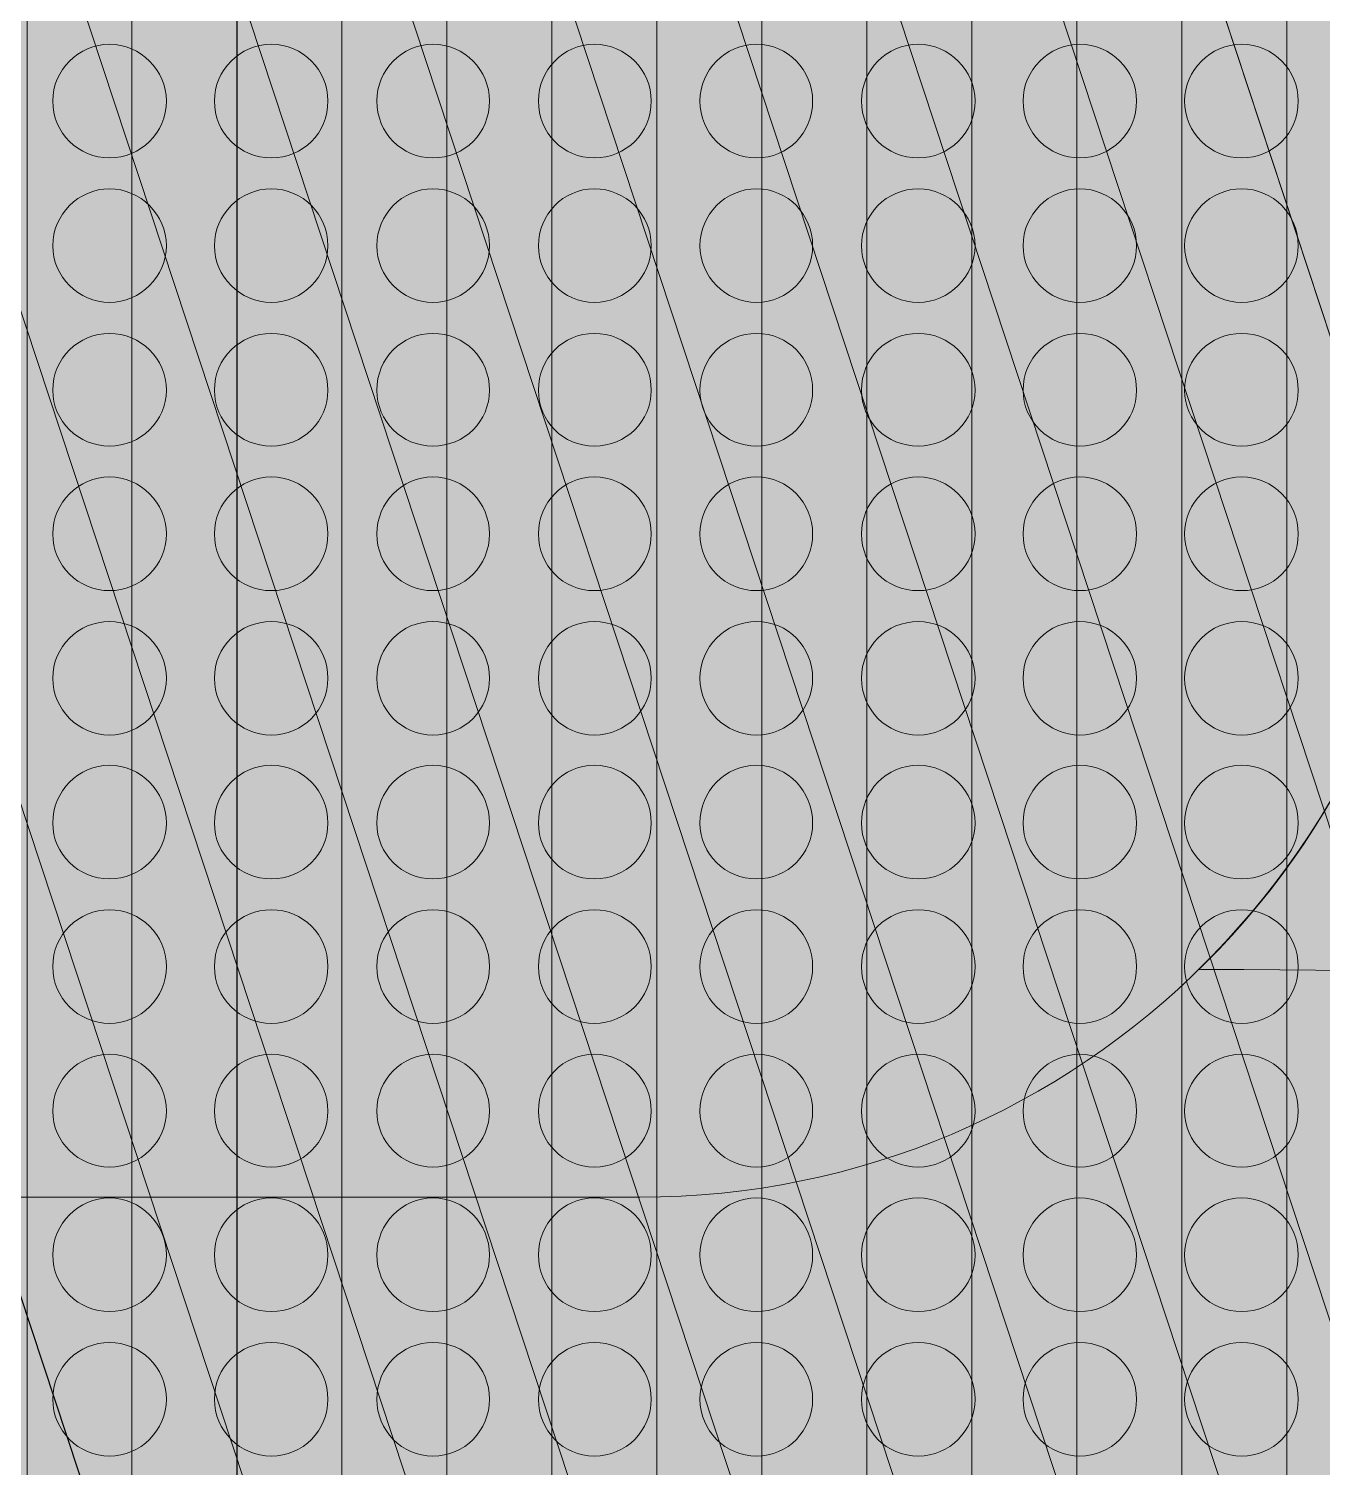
# Model space of a CAD drawing. Header units: inches. Extents: x 243 to 900, y -519 to -86.
# Drawn here: x 681.74 to 701.53, y -266.02 to -244.01 of the extents above; entities that cross this region are included whole.
import ezdxf

# ---------------------------------------------------------------- set-up
doc = ezdxf.new("R2010")
doc.units = ezdxf.units.IN
doc.header["$MEASUREMENT"] = 0
doc.layers.add('Layer 1', color=7, linetype='Continuous')

# ---------------------------------------------------------------- blocks, each defined once
blk = doc.blocks.new('block 3')
at = {"layer": 'Layer 1', "lineweight": 0}
blk.add_open_spline([(898.138, -484.267), (898.138, -494.991), (889.368, -503.763), (878.645, -503.763), (878.645, -503.763), (266.12, -503.763), (266.12, -503.763), (255.397, -503.763), (246.624, -494.991), (246.624, -484.267), (246.624, -484.267), (246.624, -108.507), (246.624, -108.507), (246.624, -97.783), (255.397, -89.011), (266.12, -89.011), (266.12, -89.011), (878.645, -89.011), (878.645, -89.011), (889.368, -89.011), (898.138, -97.783), (898.138, -108.507), (898.138, -108.507), (898.138, -484.267), (898.138, -484.267)], degree=3, knots=[0, 0, 0, 0, 1, 1, 1, 2, 2, 2, 3, 3, 3, 4, 4, 4, 5, 5, 5, 6, 6, 6, 7, 7, 7, 8, 8, 8, 8], dxfattribs=at)
blk = doc.blocks.new('block 2')
at = {"layer": 'Layer 1'}
blk.add_blockref('block 3', (0, 0), dxfattribs=at)
blk = doc.blocks.new('block 196')
at = {"layer": 'Layer 1', "lineweight": 0}
for points in [[(683.849, -245.111), (683.849, -245.6), (683.452, -245.982), (682.979, -245.982), (682.506, -245.982), (682.109, -245.6), (682.109, -245.111), (682.109, -244.64), (682.506, -244.242), (682.979, -244.242), (683.452, -244.242), (683.849, -244.64), (683.849, -245.111)], [(686.32, -245.111), (686.32, -245.6), (685.94, -245.982), (685.451, -245.982), (684.977, -245.982), (684.583, -245.6), (684.583, -245.111), (684.583, -244.64), (684.977, -244.242), (685.451, -244.242), (685.94, -244.242), (686.32, -244.64), (686.32, -245.111)], [(688.792, -245.111), (688.792, -245.6), (688.412, -245.982), (687.925, -245.982), (687.449, -245.982), (687.069, -245.6), (687.069, -245.111), (687.069, -244.64), (687.449, -244.242), (687.925, -244.242), (688.412, -244.242), (688.792, -244.64), (688.792, -245.111)], [(691.267, -245.111), (691.267, -245.6), (690.884, -245.982), (690.395, -245.982), (689.921, -245.982), (689.541, -245.6), (689.541, -245.111), (689.541, -244.64), (689.921, -244.242), (690.395, -244.242), (690.884, -244.242), (691.267, -244.64), (691.267, -245.111)], [(693.737, -245.111), (693.737, -245.6), (693.358, -245.982), (692.883, -245.982), (692.393, -245.982), (692.013, -245.6), (692.013, -245.111), (692.013, -244.64), (692.393, -244.242), (692.883, -244.242), (693.358, -244.242), (693.737, -244.64), (693.737, -245.111)], [(696.224, -245.111), (696.224, -245.6), (695.825, -245.982), (695.355, -245.982), (694.865, -245.982), (694.485, -245.6), (694.485, -245.111), (694.485, -244.64), (694.865, -244.242), (695.355, -244.242), (695.825, -244.242), (696.224, -244.64), (696.224, -245.111)], [(698.694, -245.111), (698.694, -245.6), (698.3, -245.982), (697.826, -245.982), (697.353, -245.982), (696.957, -245.6), (696.957, -245.111), (696.957, -244.64), (697.353, -244.242), (697.826, -244.242), (698.3, -244.242), (698.694, -244.64), (698.694, -245.111)], [(701.168, -245.111), (701.168, -245.6), (700.788, -245.982), (700.298, -245.982), (699.825, -245.982), (699.429, -245.6), (699.429, -245.111), (699.429, -244.64), (699.825, -244.242), (700.298, -244.242), (700.788, -244.242), (701.168, -244.64), (701.168, -245.111)]]:
    blk.add_open_spline(points, degree=3, knots=[0, 0, 0, 0, 1, 1, 1, 2, 2, 2, 3, 3, 3, 4, 4, 4, 4], dxfattribs=at)
blk = doc.blocks.new('block 197')
at = {"layer": 'Layer 1', "lineweight": 0}
for points in [[(683.849, -247.325), (683.849, -247.797), (683.452, -248.193), (682.979, -248.193), (682.506, -248.193), (682.109, -247.797), (682.109, -247.325), (682.109, -246.852), (682.506, -246.455), (682.979, -246.455), (683.452, -246.455), (683.849, -246.852), (683.849, -247.325)], [(686.32, -247.325), (686.32, -247.797), (685.94, -248.193), (685.451, -248.193), (684.977, -248.193), (684.583, -247.797), (684.583, -247.325), (684.583, -246.852), (684.977, -246.455), (685.451, -246.455), (685.94, -246.455), (686.32, -246.852), (686.32, -247.325)], [(688.792, -247.325), (688.792, -247.797), (688.412, -248.193), (687.925, -248.193), (687.449, -248.193), (687.069, -247.797), (687.069, -247.325), (687.069, -246.852), (687.449, -246.455), (687.925, -246.455), (688.412, -246.455), (688.792, -246.852), (688.792, -247.325)], [(691.267, -247.325), (691.267, -247.797), (690.884, -248.193), (690.395, -248.193), (689.921, -248.193), (689.541, -247.797), (689.541, -247.325), (689.541, -246.852), (689.921, -246.455), (690.395, -246.455), (690.884, -246.455), (691.267, -246.852), (691.267, -247.325)], [(693.737, -247.325), (693.737, -247.797), (693.358, -248.193), (692.883, -248.193), (692.393, -248.193), (692.013, -247.797), (692.013, -247.325), (692.013, -246.852), (692.393, -246.455), (692.883, -246.455), (693.358, -246.455), (693.737, -246.852), (693.737, -247.325)], [(696.224, -247.325), (696.224, -247.797), (695.825, -248.193), (695.355, -248.193), (694.865, -248.193), (694.485, -247.797), (694.485, -247.325), (694.485, -246.852), (694.865, -246.455), (695.355, -246.455), (695.825, -246.455), (696.224, -246.852), (696.224, -247.325)], [(698.694, -247.325), (698.694, -247.797), (698.3, -248.193), (697.826, -248.193), (697.353, -248.193), (696.957, -247.797), (696.957, -247.325), (696.957, -246.852), (697.353, -246.455), (697.826, -246.455), (698.3, -246.455), (698.694, -246.852), (698.694, -247.325)], [(701.168, -247.325), (701.168, -247.797), (700.788, -248.193), (700.298, -248.193), (699.825, -248.193), (699.429, -247.797), (699.429, -247.325), (699.429, -246.852), (699.825, -246.455), (700.298, -246.455), (700.788, -246.455), (701.168, -246.852), (701.168, -247.325)]]:
    blk.add_open_spline(points, degree=3, knots=[0, 0, 0, 0, 1, 1, 1, 2, 2, 2, 3, 3, 3, 4, 4, 4, 4], dxfattribs=at)
blk = doc.blocks.new('block 198')
at = {"layer": 'Layer 1', "lineweight": 0}
for points in [[(683.849, -249.538), (683.849, -250.011), (683.452, -250.392), (682.979, -250.392), (682.506, -250.392), (682.109, -250.011), (682.109, -249.538), (682.109, -249.047), (682.506, -248.669), (682.979, -248.669), (683.452, -248.669), (683.849, -249.047), (683.849, -249.538)], [(686.32, -249.538), (686.32, -250.011), (685.94, -250.392), (685.451, -250.392), (684.977, -250.392), (684.583, -250.011), (684.583, -249.538), (684.583, -249.047), (684.977, -248.669), (685.451, -248.669), (685.94, -248.669), (686.32, -249.047), (686.32, -249.538)], [(688.792, -249.538), (688.792, -250.011), (688.412, -250.392), (687.925, -250.392), (687.449, -250.392), (687.069, -250.011), (687.069, -249.538), (687.069, -249.047), (687.449, -248.669), (687.925, -248.669), (688.412, -248.669), (688.792, -249.047), (688.792, -249.538)], [(691.267, -249.538), (691.267, -250.011), (690.884, -250.392), (690.395, -250.392), (689.921, -250.392), (689.541, -250.011), (689.541, -249.538), (689.541, -249.047), (689.921, -248.669), (690.395, -248.669), (690.884, -248.669), (691.267, -249.047), (691.267, -249.538)], [(693.737, -249.538), (693.737, -250.011), (693.358, -250.392), (692.883, -250.392), (692.393, -250.392), (692.013, -250.011), (692.013, -249.538), (692.013, -249.047), (692.393, -248.669), (692.883, -248.669), (693.358, -248.669), (693.737, -249.047), (693.737, -249.538)], [(696.224, -249.538), (696.224, -250.011), (695.825, -250.392), (695.355, -250.392), (694.865, -250.392), (694.485, -250.011), (694.485, -249.538), (694.485, -249.047), (694.865, -248.669), (695.355, -248.669), (695.825, -248.669), (696.224, -249.047), (696.224, -249.538)], [(698.694, -249.538), (698.694, -250.011), (698.3, -250.392), (697.826, -250.392), (697.353, -250.392), (696.957, -250.011), (696.957, -249.538), (696.957, -249.047), (697.353, -248.669), (697.826, -248.669), (698.3, -248.669), (698.694, -249.047), (698.694, -249.538)], [(701.168, -249.538), (701.168, -250.011), (700.788, -250.392), (700.298, -250.392), (699.825, -250.392), (699.429, -250.011), (699.429, -249.538), (699.429, -249.047), (699.825, -248.669), (700.298, -248.669), (700.788, -248.669), (701.168, -249.047), (701.168, -249.538)]]:
    blk.add_open_spline(points, degree=3, knots=[0, 0, 0, 0, 1, 1, 1, 2, 2, 2, 3, 3, 3, 4, 4, 4, 4], dxfattribs=at)
blk = doc.blocks.new('block 199')
at = {"layer": 'Layer 1', "lineweight": 0}
for points in [[(683.849, -251.734), (683.849, -252.221), (683.452, -252.604), (682.979, -252.604), (682.506, -252.604), (682.109, -252.221), (682.109, -251.734), (682.109, -251.261), (682.506, -250.864), (682.979, -250.864), (683.452, -250.864), (683.849, -251.261), (683.849, -251.734)], [(686.32, -251.734), (686.32, -252.221), (685.94, -252.604), (685.451, -252.604), (684.977, -252.604), (684.583, -252.221), (684.583, -251.734), (684.583, -251.261), (684.977, -250.864), (685.451, -250.864), (685.94, -250.864), (686.32, -251.261), (686.32, -251.734)], [(688.792, -251.734), (688.792, -252.221), (688.412, -252.604), (687.925, -252.604), (687.449, -252.604), (687.069, -252.221), (687.069, -251.734), (687.069, -251.261), (687.449, -250.864), (687.925, -250.864), (688.412, -250.864), (688.792, -251.261), (688.792, -251.734)], [(691.267, -251.734), (691.267, -252.221), (690.884, -252.604), (690.395, -252.604), (689.921, -252.604), (689.541, -252.221), (689.541, -251.734), (689.541, -251.261), (689.921, -250.864), (690.395, -250.864), (690.884, -250.864), (691.267, -251.261), (691.267, -251.734)], [(693.737, -251.734), (693.737, -252.221), (693.358, -252.604), (692.883, -252.604), (692.393, -252.604), (692.013, -252.221), (692.013, -251.734), (692.013, -251.261), (692.393, -250.864), (692.883, -250.864), (693.358, -250.864), (693.737, -251.261), (693.737, -251.734)], [(696.224, -251.734), (696.224, -252.221), (695.825, -252.604), (695.355, -252.604), (694.865, -252.604), (694.485, -252.221), (694.485, -251.734), (694.485, -251.261), (694.865, -250.864), (695.355, -250.864), (695.825, -250.864), (696.224, -251.261), (696.224, -251.734)], [(698.694, -251.734), (698.694, -252.221), (698.3, -252.604), (697.826, -252.604), (697.353, -252.604), (696.957, -252.221), (696.957, -251.734), (696.957, -251.261), (697.353, -250.864), (697.826, -250.864), (698.3, -250.864), (698.694, -251.261), (698.694, -251.734)], [(701.168, -251.734), (701.168, -252.221), (700.788, -252.604), (700.298, -252.604), (699.825, -252.604), (699.429, -252.221), (699.429, -251.734), (699.429, -251.261), (699.825, -250.864), (700.298, -250.864), (700.788, -250.864), (701.168, -251.261), (701.168, -251.734)]]:
    blk.add_open_spline(points, degree=3, knots=[0, 0, 0, 0, 1, 1, 1, 2, 2, 2, 3, 3, 3, 4, 4, 4, 4], dxfattribs=at)
blk = doc.blocks.new('block 200')
at = {"layer": 'Layer 1', "lineweight": 0}
for points in [[(683.849, -253.946), (683.849, -254.42), (683.452, -254.815), (682.979, -254.815), (682.506, -254.815), (682.109, -254.42), (682.109, -253.946), (682.109, -253.46), (682.506, -253.077), (682.979, -253.077), (683.452, -253.077), (683.849, -253.46), (683.849, -253.946)], [(686.32, -253.946), (686.32, -254.42), (685.94, -254.815), (685.451, -254.815), (684.977, -254.815), (684.583, -254.42), (684.583, -253.946), (684.583, -253.46), (684.977, -253.077), (685.451, -253.077), (685.94, -253.077), (686.32, -253.46), (686.32, -253.946)], [(688.792, -253.946), (688.792, -254.42), (688.412, -254.815), (687.925, -254.815), (687.449, -254.815), (687.069, -254.42), (687.069, -253.946), (687.069, -253.46), (687.449, -253.077), (687.925, -253.077), (688.412, -253.077), (688.792, -253.46), (688.792, -253.946)], [(691.267, -253.946), (691.267, -254.42), (690.884, -254.815), (690.395, -254.815), (689.921, -254.815), (689.541, -254.42), (689.541, -253.946), (689.541, -253.46), (689.921, -253.077), (690.395, -253.077), (690.884, -253.077), (691.267, -253.46), (691.267, -253.946)], [(693.737, -253.946), (693.737, -254.42), (693.358, -254.815), (692.883, -254.815), (692.393, -254.815), (692.013, -254.42), (692.013, -253.946), (692.013, -253.46), (692.393, -253.077), (692.883, -253.077), (693.358, -253.077), (693.737, -253.46), (693.737, -253.946)], [(696.224, -253.946), (696.224, -254.42), (695.825, -254.815), (695.355, -254.815), (694.865, -254.815), (694.485, -254.42), (694.485, -253.946), (694.485, -253.46), (694.865, -253.077), (695.355, -253.077), (695.825, -253.077), (696.224, -253.46), (696.224, -253.946)], [(698.694, -253.946), (698.694, -254.42), (698.3, -254.815), (697.826, -254.815), (697.353, -254.815), (696.957, -254.42), (696.957, -253.946), (696.957, -253.46), (697.353, -253.077), (697.826, -253.077), (698.3, -253.077), (698.694, -253.46), (698.694, -253.946)], [(701.168, -253.946), (701.168, -254.42), (700.788, -254.815), (700.298, -254.815), (699.825, -254.815), (699.429, -254.42), (699.429, -253.946), (699.429, -253.46), (699.825, -253.077), (700.298, -253.077), (700.788, -253.077), (701.168, -253.46), (701.168, -253.946)]]:
    blk.add_open_spline(points, degree=3, knots=[0, 0, 0, 0, 1, 1, 1, 2, 2, 2, 3, 3, 3, 4, 4, 4, 4], dxfattribs=at)
blk = doc.blocks.new('block 201')
at = {"layer": 'Layer 1', "lineweight": 0}
for points in [[(683.849, -256.161), (683.849, -256.634), (683.452, -257.015), (682.979, -257.015), (682.506, -257.015), (682.109, -256.634), (682.109, -256.161), (682.109, -255.672), (682.506, -255.275), (682.979, -255.275), (683.452, -255.275), (683.849, -255.672), (683.849, -256.161)], [(686.32, -256.161), (686.32, -256.634), (685.94, -257.015), (685.451, -257.015), (684.977, -257.015), (684.583, -256.634), (684.583, -256.161), (684.583, -255.672), (684.977, -255.275), (685.451, -255.275), (685.94, -255.275), (686.32, -255.672), (686.32, -256.161)], [(688.792, -256.161), (688.792, -256.634), (688.412, -257.015), (687.925, -257.015), (687.449, -257.015), (687.069, -256.634), (687.069, -256.161), (687.069, -255.672), (687.449, -255.275), (687.925, -255.275), (688.412, -255.275), (688.792, -255.672), (688.792, -256.161)], [(691.267, -256.161), (691.267, -256.634), (690.884, -257.015), (690.395, -257.015), (689.921, -257.015), (689.541, -256.634), (689.541, -256.161), (689.541, -255.672), (689.921, -255.275), (690.395, -255.275), (690.884, -255.275), (691.267, -255.672), (691.267, -256.161)], [(693.737, -256.161), (693.737, -256.634), (693.358, -257.015), (692.883, -257.015), (692.393, -257.015), (692.013, -256.634), (692.013, -256.161), (692.013, -255.672), (692.393, -255.275), (692.883, -255.275), (693.358, -255.275), (693.737, -255.672), (693.737, -256.161)], [(696.224, -256.161), (696.224, -256.634), (695.825, -257.015), (695.355, -257.015), (694.865, -257.015), (694.485, -256.634), (694.485, -256.161), (694.485, -255.672), (694.865, -255.275), (695.355, -255.275), (695.825, -255.275), (696.224, -255.672), (696.224, -256.161)], [(698.694, -256.161), (698.694, -256.634), (698.3, -257.015), (697.826, -257.015), (697.353, -257.015), (696.957, -256.634), (696.957, -256.161), (696.957, -255.672), (697.353, -255.275), (697.826, -255.275), (698.3, -255.275), (698.694, -255.672), (698.694, -256.161)], [(701.168, -256.161), (701.168, -256.634), (700.788, -257.015), (700.298, -257.015), (699.825, -257.015), (699.429, -256.634), (699.429, -256.161), (699.429, -255.672), (699.825, -255.275), (700.298, -255.275), (700.788, -255.275), (701.168, -255.672), (701.168, -256.161)]]:
    blk.add_open_spline(points, degree=3, knots=[0, 0, 0, 0, 1, 1, 1, 2, 2, 2, 3, 3, 3, 4, 4, 4, 4], dxfattribs=at)
blk = doc.blocks.new('block 202')
at = {"layer": 'Layer 1', "lineweight": 0}
for points in [[(683.849, -258.357), (683.849, -258.844), (683.452, -259.226), (682.979, -259.226), (682.506, -259.226), (682.109, -258.844), (682.109, -258.357), (682.109, -257.869), (682.506, -257.488), (682.979, -257.488), (683.452, -257.488), (683.849, -257.869), (683.849, -258.357)], [(686.32, -258.357), (686.32, -258.844), (685.94, -259.226), (685.451, -259.226), (684.977, -259.226), (684.583, -258.844), (684.583, -258.357), (684.583, -257.869), (684.977, -257.488), (685.451, -257.488), (685.94, -257.488), (686.32, -257.869), (686.32, -258.357)], [(688.792, -258.357), (688.792, -258.844), (688.412, -259.226), (687.925, -259.226), (687.449, -259.226), (687.069, -258.844), (687.069, -258.357), (687.069, -257.869), (687.449, -257.488), (687.925, -257.488), (688.412, -257.488), (688.792, -257.869), (688.792, -258.357)], [(691.267, -258.357), (691.267, -258.844), (690.884, -259.226), (690.395, -259.226), (689.921, -259.226), (689.541, -258.844), (689.541, -258.357), (689.541, -257.869), (689.921, -257.488), (690.395, -257.488), (690.884, -257.488), (691.267, -257.869), (691.267, -258.357)], [(693.737, -258.357), (693.737, -258.844), (693.358, -259.226), (692.883, -259.226), (692.393, -259.226), (692.013, -258.844), (692.013, -258.357), (692.013, -257.869), (692.393, -257.488), (692.883, -257.488), (693.358, -257.488), (693.737, -257.869), (693.737, -258.357)], [(696.224, -258.357), (696.224, -258.844), (695.825, -259.226), (695.355, -259.226), (694.865, -259.226), (694.485, -258.844), (694.485, -258.357), (694.485, -257.869), (694.865, -257.488), (695.355, -257.488), (695.825, -257.488), (696.224, -257.869), (696.224, -258.357)], [(698.694, -258.357), (698.694, -258.844), (698.3, -259.226), (697.826, -259.226), (697.353, -259.226), (696.957, -258.844), (696.957, -258.357), (696.957, -257.869), (697.353, -257.488), (697.826, -257.488), (698.3, -257.488), (698.694, -257.869), (698.694, -258.357)], [(701.168, -258.357), (701.168, -258.844), (700.788, -259.226), (700.298, -259.226), (699.825, -259.226), (699.429, -258.844), (699.429, -258.357), (699.429, -257.869), (699.825, -257.488), (700.298, -257.488), (700.788, -257.488), (701.168, -257.869), (701.168, -258.357)]]:
    blk.add_open_spline(points, degree=3, knots=[0, 0, 0, 0, 1, 1, 1, 2, 2, 2, 3, 3, 3, 4, 4, 4, 4], dxfattribs=at)
blk = doc.blocks.new('block 203')
at = {"layer": 'Layer 1', "lineweight": 0}
for points in [[(683.849, -260.568), (683.849, -261.041), (683.452, -261.425), (682.979, -261.425), (682.506, -261.425), (682.109, -261.041), (682.109, -260.568), (682.109, -260.082), (682.506, -259.699), (682.979, -259.699), (683.452, -259.699), (683.849, -260.082), (683.849, -260.568)], [(686.32, -260.568), (686.32, -261.041), (685.94, -261.425), (685.451, -261.425), (684.977, -261.425), (684.583, -261.041), (684.583, -260.568), (684.583, -260.082), (684.977, -259.699), (685.451, -259.699), (685.94, -259.699), (686.32, -260.082), (686.32, -260.568)], [(688.792, -260.568), (688.792, -261.041), (688.412, -261.425), (687.925, -261.425), (687.449, -261.425), (687.069, -261.041), (687.069, -260.568), (687.069, -260.082), (687.449, -259.699), (687.925, -259.699), (688.412, -259.699), (688.792, -260.082), (688.792, -260.568)], [(691.267, -260.568), (691.267, -261.041), (690.884, -261.425), (690.395, -261.425), (689.921, -261.425), (689.541, -261.041), (689.541, -260.568), (689.541, -260.082), (689.921, -259.699), (690.395, -259.699), (690.884, -259.699), (691.267, -260.082), (691.267, -260.568)], [(693.737, -260.568), (693.737, -261.041), (693.358, -261.425), (692.883, -261.425), (692.393, -261.425), (692.013, -261.041), (692.013, -260.568), (692.013, -260.082), (692.393, -259.699), (692.883, -259.699), (693.358, -259.699), (693.737, -260.082), (693.737, -260.568)], [(696.224, -260.568), (696.224, -261.041), (695.825, -261.425), (695.355, -261.425), (694.865, -261.425), (694.485, -261.041), (694.485, -260.568), (694.485, -260.082), (694.865, -259.699), (695.355, -259.699), (695.825, -259.699), (696.224, -260.082), (696.224, -260.568)], [(698.694, -260.568), (698.694, -261.041), (698.3, -261.425), (697.826, -261.425), (697.353, -261.425), (696.957, -261.041), (696.957, -260.568), (696.957, -260.082), (697.353, -259.699), (697.826, -259.699), (698.3, -259.699), (698.694, -260.082), (698.694, -260.568)], [(701.168, -260.568), (701.168, -261.041), (700.788, -261.425), (700.298, -261.425), (699.825, -261.425), (699.429, -261.041), (699.429, -260.568), (699.429, -260.082), (699.825, -259.699), (700.298, -259.699), (700.788, -259.699), (701.168, -260.082), (701.168, -260.568)]]:
    blk.add_open_spline(points, degree=3, knots=[0, 0, 0, 0, 1, 1, 1, 2, 2, 2, 3, 3, 3, 4, 4, 4, 4], dxfattribs=at)
blk = doc.blocks.new('block 204')
at = {"layer": 'Layer 1', "lineweight": 0}
for points in [[(683.849, -262.768), (683.849, -263.255), (683.452, -263.637), (682.979, -263.637), (682.506, -263.637), (682.109, -263.255), (682.109, -262.768), (682.109, -262.294), (682.506, -261.898), (682.979, -261.898), (683.452, -261.898), (683.849, -262.294), (683.849, -262.768)], [(686.32, -262.768), (686.32, -263.255), (685.94, -263.637), (685.451, -263.637), (684.977, -263.637), (684.583, -263.255), (684.583, -262.768), (684.583, -262.294), (684.977, -261.898), (685.451, -261.898), (685.94, -261.898), (686.32, -262.294), (686.32, -262.768)], [(688.792, -262.768), (688.792, -263.255), (688.412, -263.637), (687.925, -263.637), (687.449, -263.637), (687.069, -263.255), (687.069, -262.768), (687.069, -262.294), (687.449, -261.898), (687.925, -261.898), (688.412, -261.898), (688.792, -262.294), (688.792, -262.768)], [(691.267, -262.768), (691.267, -263.255), (690.884, -263.637), (690.395, -263.637), (689.921, -263.637), (689.541, -263.255), (689.541, -262.768), (689.541, -262.294), (689.921, -261.898), (690.395, -261.898), (690.884, -261.898), (691.267, -262.294), (691.267, -262.768)], [(693.737, -262.768), (693.737, -263.255), (693.358, -263.637), (692.883, -263.637), (692.393, -263.637), (692.013, -263.255), (692.013, -262.768), (692.013, -262.294), (692.393, -261.898), (692.883, -261.898), (693.358, -261.898), (693.737, -262.294), (693.737, -262.768)], [(696.224, -262.768), (696.224, -263.255), (695.825, -263.637), (695.355, -263.637), (694.865, -263.637), (694.485, -263.255), (694.485, -262.768), (694.485, -262.294), (694.865, -261.898), (695.355, -261.898), (695.825, -261.898), (696.224, -262.294), (696.224, -262.768)], [(698.694, -262.768), (698.694, -263.255), (698.3, -263.637), (697.826, -263.637), (697.353, -263.637), (696.957, -263.255), (696.957, -262.768), (696.957, -262.294), (697.353, -261.898), (697.826, -261.898), (698.3, -261.898), (698.694, -262.294), (698.694, -262.768)], [(701.168, -262.768), (701.168, -263.255), (700.788, -263.637), (700.298, -263.637), (699.825, -263.637), (699.429, -263.255), (699.429, -262.768), (699.429, -262.294), (699.825, -261.898), (700.298, -261.898), (700.788, -261.898), (701.168, -262.294), (701.168, -262.768)]]:
    blk.add_open_spline(points, degree=3, knots=[0, 0, 0, 0, 1, 1, 1, 2, 2, 2, 3, 3, 3, 4, 4, 4, 4], dxfattribs=at)
blk = doc.blocks.new('block 205')
at = {"layer": 'Layer 1', "lineweight": 0}
for points in [[(683.849, -264.979), (683.849, -265.454), (683.452, -265.849), (682.979, -265.849), (682.506, -265.849), (682.109, -265.454), (682.109, -264.979), (682.109, -264.49), (682.506, -264.11), (682.979, -264.11), (683.452, -264.11), (683.849, -264.49), (683.849, -264.979)], [(686.32, -264.979), (686.32, -265.454), (685.94, -265.849), (685.451, -265.849), (684.977, -265.849), (684.583, -265.454), (684.583, -264.979), (684.583, -264.49), (684.977, -264.11), (685.451, -264.11), (685.94, -264.11), (686.32, -264.49), (686.32, -264.979)], [(688.792, -264.979), (688.792, -265.454), (688.412, -265.849), (687.925, -265.849), (687.449, -265.849), (687.069, -265.454), (687.069, -264.979), (687.069, -264.49), (687.449, -264.11), (687.925, -264.11), (688.412, -264.11), (688.792, -264.49), (688.792, -264.979)], [(691.267, -264.979), (691.267, -265.454), (690.884, -265.849), (690.395, -265.849), (689.921, -265.849), (689.541, -265.454), (689.541, -264.979), (689.541, -264.49), (689.921, -264.11), (690.395, -264.11), (690.884, -264.11), (691.267, -264.49), (691.267, -264.979)], [(693.737, -264.979), (693.737, -265.454), (693.358, -265.849), (692.883, -265.849), (692.393, -265.849), (692.013, -265.454), (692.013, -264.979), (692.013, -264.49), (692.393, -264.11), (692.883, -264.11), (693.358, -264.11), (693.737, -264.49), (693.737, -264.979)], [(696.224, -264.979), (696.224, -265.454), (695.825, -265.849), (695.355, -265.849), (694.865, -265.849), (694.485, -265.454), (694.485, -264.979), (694.485, -264.49), (694.865, -264.11), (695.355, -264.11), (695.825, -264.11), (696.224, -264.49), (696.224, -264.979)], [(698.694, -264.979), (698.694, -265.454), (698.3, -265.849), (697.826, -265.849), (697.353, -265.849), (696.957, -265.454), (696.957, -264.979), (696.957, -264.49), (697.353, -264.11), (697.826, -264.11), (698.3, -264.11), (698.694, -264.49), (698.694, -264.979)], [(701.168, -264.979), (701.168, -265.454), (700.788, -265.849), (700.298, -265.849), (699.825, -265.849), (699.429, -265.454), (699.429, -264.979), (699.429, -264.49), (699.825, -264.11), (700.298, -264.11), (700.788, -264.11), (701.168, -264.49), (701.168, -264.979)]]:
    blk.add_open_spline(points, degree=3, knots=[0, 0, 0, 0, 1, 1, 1, 2, 2, 2, 3, 3, 3, 4, 4, 4, 4], dxfattribs=at)
blk = doc.blocks.new('block 150')
at = {"layer": 'Layer 1'}
for name in ['block 196', 'block 197', 'block 198', 'block 199', 'block 200', 'block 201', 'block 202', 'block 203', 'block 204', 'block 205']:
    blk.add_blockref(name, (0, 0), dxfattribs=at)
blk = doc.blocks.new('block 149')
at = {"layer": 'Layer 1'}
blk.add_blockref('block 150', (0, 0), dxfattribs=at)
blk = doc.blocks.new('block 4')
at = {"layer": 'Layer 1'}
blk.add_blockref('block 149', (0, 0), dxfattribs=at)
blk = doc.blocks.new('block 291')
at = {"layer": 'Layer 1', "true_color": 0x1483c6}
h = blk.add_hatch(color=142, dxfattribs=at)
h.dxf.hatch_style = 2
h.paths.add_polyline_path([(662.574, -205.731), (710.596, -351.157), (708.106, -351.157), (660.083, -205.731)])
at = {"layer": 'Layer 1', "true_color": 0x1782c5}
h = blk.add_hatch(color=142, dxfattribs=at)
h.dxf.hatch_style = 2
h.paths.add_polyline_path([(665.061, -205.731), (713.084, -351.157), (710.594, -351.157), (662.571, -205.731)])
at = {"layer": 'Layer 1', "true_color": 0x1483c6}
h = blk.add_hatch(color=142, dxfattribs=at)
h.dxf.hatch_style = 2
h.paths.add_polyline_path([(667.552, -205.731), (715.575, -351.157), (713.084, -351.157), (665.061, -205.731)])
at = {"layer": 'Layer 1', "true_color": 0x1281c4}
h = blk.add_hatch(color=142, dxfattribs=at)
h.dxf.hatch_style = 2
h.paths.add_polyline_path([(670.04, -205.731), (718.062, -351.157), (715.575, -351.157), (667.552, -205.731)])
at = {"layer": 'Layer 1', "true_color": 0x1380c3}
h = blk.add_hatch(color=142, dxfattribs=at)
h.dxf.hatch_style = 2
h.paths.add_polyline_path([(672.527, -205.731), (720.503, -351.006), (720.048, -351.157), (718.062, -351.157), (670.04, -205.731)])
at = {"layer": 'Layer 1', "true_color": 0x1580c2}
h = blk.add_hatch(color=142, dxfattribs=at)
h.dxf.hatch_style = 2
h.paths.add_polyline_path([(675.018, -205.731), (722.747, -350.263), (720.503, -351.006), (672.527, -205.731)])
at = {"layer": 'Layer 1', "true_color": 0x187fc2}
h = blk.add_hatch(color=152, dxfattribs=at)
h.dxf.hatch_style = 2
h.paths.add_polyline_path([(677.506, -205.731), (724.992, -349.523), (722.747, -350.263), (675.018, -205.731)])
at = {"layer": 'Layer 1', "true_color": 0x177dc1}
h = blk.add_hatch(color=152, dxfattribs=at)
h.dxf.hatch_style = 2
h.paths.add_polyline_path([(679.996, -205.731), (727.237, -348.784), (724.992, -349.523), (677.506, -205.731)])
at = {"layer": 'Layer 1', "true_color": 0x127cc0}
h = blk.add_hatch(color=152, dxfattribs=at)
h.dxf.hatch_style = 2
h.paths.add_polyline_path([(682.487, -205.731), (729.479, -348.041), (727.237, -348.784), (679.996, -205.731)])
at = {"layer": 'Layer 1', "true_color": 0x167bbf}
h = blk.add_hatch(color=152, dxfattribs=at)
h.dxf.hatch_style = 2
h.paths.add_polyline_path([(684.975, -205.731), (731.726, -347.301), (729.479, -348.041), (682.487, -205.731)])
at = {"layer": 'Layer 1', "true_color": 0x157abf}
h = blk.add_hatch(color=152, dxfattribs=at)
h.dxf.hatch_style = 2
h.paths.add_polyline_path([(687.465, -205.731), (733.971, -346.558), (731.726, -347.301), (684.975, -205.731)])
at = {"layer": 'Layer 1', "true_color": 0x1479be}
h = blk.add_hatch(color=152, dxfattribs=at)
h.dxf.hatch_style = 2
h.paths.add_polyline_path([(689.953, -205.731), (734.722, -341.298), (734.722, -346.312), (733.968, -346.558), (687.465, -205.731)])
at = {"layer": 'Layer 1', "lineweight": 0}
for points in [[(662.574, -205.731), (710.596, -351.157), (708.106, -351.157), (660.083, -205.731), (662.574, -205.731)], [(665.061, -205.731), (713.084, -351.157), (710.594, -351.157), (662.571, -205.731), (665.061, -205.731)], [(667.552, -205.731), (715.575, -351.157), (713.084, -351.157), (665.061, -205.731), (667.552, -205.731)], [(670.04, -205.731), (718.062, -351.157), (715.575, -351.157), (667.552, -205.731), (670.04, -205.731)], [(672.527, -205.731), (720.503, -351.006), (720.048, -351.157), (718.062, -351.157), (670.04, -205.731), (672.527, -205.731)], [(675.018, -205.731), (722.747, -350.263), (720.503, -351.006), (672.527, -205.731), (675.018, -205.731)], [(677.506, -205.731), (724.992, -349.523), (722.747, -350.263), (675.018, -205.731), (677.506, -205.731)], [(679.996, -205.731), (727.237, -348.784), (724.992, -349.523), (677.506, -205.731), (679.996, -205.731)], [(682.487, -205.731), (729.479, -348.041), (727.237, -348.784), (679.996, -205.731), (682.487, -205.731)], [(684.975, -205.731), (731.726, -347.301), (729.479, -348.041), (682.487, -205.731), (684.975, -205.731)], [(687.465, -205.731), (733.971, -346.558), (731.726, -347.301), (684.975, -205.731), (687.465, -205.731)], [(689.953, -205.731), (734.722, -341.298), (734.722, -346.312), (733.968, -346.558), (687.465, -205.731), (689.953, -205.731)]]:
    blk.add_lwpolyline(points, dxfattribs=at)
blk.add_open_spline([(691.095, -319.02), (691.095, -319.02), (589.582, -319.02), (589.582, -319.02), (589.582, -319.02), (589.582, -351.156), (589.582, -351.156), (589.582, -351.156), (695.458, -351.156), (695.458, -351.156), (717.145, -351.156), (734.722, -333.577), (734.722, -311.891), (734.722, -311.891), (734.722, -302.64), (734.722, -302.64), (734.722, -293.508), (731.599, -285.112), (726.37, -278.443), (731.599, -271.777), (734.722, -263.378), (734.722, -254.249), (734.722, -254.249), (734.722, -244.998), (734.722, -244.998), (734.722, -223.309), (717.145, -205.731), (695.458, -205.731), (695.458, -205.731), (619.679, -205.731), (619.679, -205.731), (619.679, -205.731), (614.577, -205.731), (614.577, -205.731), (614.577, -205.731), (589.582, -205.731), (589.582, -205.731), (589.582, -205.731), (589.582, -312.591), (589.582, -312.591), (589.582, -312.591), (619.679, -312.591), (619.679, -312.591), (619.679, -312.591), (619.679, -237.403), (619.679, -237.403), (619.679, -237.403), (691.095, -237.403), (691.095, -237.403), (697.856, -237.403), (703.336, -242.883), (703.336, -249.642), (703.336, -256.404), (697.856, -261.887), (691.095, -261.887), (691.095, -261.887), (627.844, -261.887), (627.844, -261.887), (627.844, -261.887), (627.844, -294.535), (627.844, -294.535), (627.844, -294.535), (691.095, -294.535), (691.095, -294.535), (697.856, -294.535), (703.336, -300.013), (703.336, -306.776), (703.336, -313.538), (697.856, -319.02), (691.095, -319.02)], degree=3, knots=[0, 0, 0, 0, 1, 1, 1, 2, 2, 2, 3, 3, 3, 4, 4, 4, 5, 5, 5, 6, 6, 6, 7, 7, 7, 8, 8, 8, 9, 9, 9, 10, 10, 10, 11, 11, 11, 12, 12, 12, 13, 13, 13, 14, 14, 14, 15, 15, 15, 16, 16, 16, 17, 17, 17, 18, 18, 18, 19, 19, 19, 20, 20, 20, 21, 21, 21, 22, 22, 22, 23, 23, 23, 23], dxfattribs=at)
blk = doc.blocks.new('block 290')
at = {"layer": 'Layer 1'}
blk.add_blockref('block 291', (0, 0), dxfattribs=at)
blk = doc.blocks.new('block 289')
at = {"layer": 'Layer 1'}
blk.add_blockref('block 290', (0, 0), dxfattribs=at)
blk = doc.blocks.new('block 293')
at = {"layer": 'Layer 1', "true_color": 0x127cc0}
h = blk.add_hatch(color=152, dxfattribs=at)
h.dxf.hatch_style = 2
h.paths.add_polyline_path([(681.717, -205.731), (683.322, -205.731), (683.322, -310.374), (681.717, -310.374)])
at = {"layer": 'Layer 1', "true_color": 0x167bbf}
h = blk.add_hatch(color=152, dxfattribs=at)
h.dxf.hatch_style = 2
h.paths.add_polyline_path([(683.322, -205.731), (684.927, -205.731), (684.927, -310.374), (683.322, -310.374)])
at = {"layer": 'Layer 1', "true_color": 0x157abf}
h = blk.add_hatch(color=152, dxfattribs=at)
h.dxf.hatch_style = 2
h.paths.add_polyline_path([(684.93, -205.731), (686.535, -205.731), (686.535, -310.374), (684.93, -310.374)])
at = {"layer": 'Layer 1', "true_color": 0x1479be}
h = blk.add_hatch(color=152, dxfattribs=at)
h.dxf.hatch_style = 2
h.paths.add_polyline_path([(686.535, -205.731), (688.139, -205.731), (688.139, -310.374), (686.535, -310.374)])
at = {"layer": 'Layer 1', "true_color": 0x1279be}
h = blk.add_hatch(color=152, dxfattribs=at)
h.dxf.hatch_style = 2
h.paths.add_polyline_path([(688.139, -205.731), (689.744, -205.731), (689.744, -310.374), (688.139, -310.374)])
at = {"layer": 'Layer 1', "true_color": 0x1479be}
h = blk.add_hatch(color=152, dxfattribs=at)
h.dxf.hatch_style = 2
h.paths.add_polyline_path([(689.747, -205.731), (691.354, -205.731), (691.354, -310.374), (689.747, -310.374)])
at = {"layer": 'Layer 1', "true_color": 0x0b77bd}
h = blk.add_hatch(color=152, dxfattribs=at)
h.dxf.hatch_style = 2
h.paths.add_polyline_path([(691.354, -205.731), (692.959, -205.731), (692.959, -310.374), (691.354, -310.374)])
at = {"layer": 'Layer 1', "true_color": 0x0e75bb}
h = blk.add_hatch(color=152, dxfattribs=at)
h.dxf.hatch_style = 2
h.paths.add_polyline_path([(692.962, -205.731), (694.567, -205.731), (694.567, -310.374), (692.962, -310.374)])
h = blk.add_hatch(color=152, dxfattribs=at)
h.dxf.hatch_style = 2
h.paths.add_polyline_path([(694.567, -205.731), (696.172, -205.731), (696.172, -310.374), (694.567, -310.374)])
at = {"layer": 'Layer 1', "true_color": 0x1075bb}
h = blk.add_hatch(color=152, dxfattribs=at)
h.dxf.hatch_style = 2
h.paths.add_polyline_path([(696.174, -205.731), (697.779, -205.731), (697.779, -310.374), (696.174, -310.374)])
at = {"layer": 'Layer 1', "true_color": 0x1773b9}
h = blk.add_hatch(color=152, dxfattribs=at)
h.dxf.hatch_style = 2
h.paths.add_polyline_path([(697.779, -205.731), (699.384, -205.731), (699.384, -310.374), (697.779, -310.374)])
at = {"layer": 'Layer 1', "true_color": 0x1272b9}
h = blk.add_hatch(color=152, dxfattribs=at)
h.dxf.hatch_style = 2
h.paths.add_polyline_path([(699.386, -205.731), (700.991, -205.731), (700.991, -310.374), (699.386, -310.374)])
at = {"layer": 'Layer 1', "true_color": 0x1171b8}
h = blk.add_hatch(color=152, dxfattribs=at)
h.dxf.hatch_style = 2
h.paths.add_polyline_path([(700.991, -205.731), (702.596, -205.731), (702.596, -310.374), (700.991, -310.374)])
at = {"layer": 'Layer 1', "lineweight": 0}
for points in [[(681.717, -205.731), (683.322, -205.731), (683.322, -310.374), (681.717, -310.374), (681.717, -205.731)], [(683.322, -205.731), (684.927, -205.731), (684.927, -310.374), (683.322, -310.374), (683.322, -205.731)], [(684.93, -205.731), (686.535, -205.731), (686.535, -310.374), (684.93, -310.374), (684.93, -205.731)], [(686.535, -205.731), (688.139, -205.731), (688.139, -310.374), (686.535, -310.374), (686.535, -205.731)], [(688.139, -205.731), (689.744, -205.731), (689.744, -310.374), (688.139, -310.374), (688.139, -205.731)], [(689.747, -205.731), (691.354, -205.731), (691.354, -310.374), (689.747, -310.374), (689.747, -205.731)], [(691.354, -205.731), (692.959, -205.731), (692.959, -310.374), (691.354, -310.374), (691.354, -205.731)], [(692.962, -205.731), (694.567, -205.731), (694.567, -310.374), (692.962, -310.374), (692.962, -205.731)], [(694.567, -205.731), (696.172, -205.731), (696.172, -310.374), (694.567, -310.374), (694.567, -205.731)], [(696.174, -205.731), (697.779, -205.731), (697.779, -310.374), (696.174, -310.374), (696.174, -205.731)], [(697.779, -205.731), (699.384, -205.731), (699.384, -310.374), (697.779, -310.374), (697.779, -205.731)], [(699.386, -205.731), (700.991, -205.731), (700.991, -310.374), (699.386, -310.374), (699.386, -205.731)], [(700.991, -205.731), (702.596, -205.731), (702.596, -310.374), (700.991, -310.374), (700.991, -205.731)]]:
    blk.add_lwpolyline(points, dxfattribs=at)
blk.add_open_spline([(619.679, -205.733), (619.679, -205.733), (614.577, -205.733), (614.577, -205.733), (614.577, -205.733), (589.585, -205.733), (589.585, -205.733), (589.585, -205.733), (589.585, -310.374), (589.585, -310.374), (598.246, -299.877), (608.385, -290.641), (619.679, -282.975), (619.679, -282.975), (619.679, -237.403), (619.679, -237.403), (619.679, -237.403), (691.095, -237.403), (691.095, -237.403), (697.853, -237.403), (703.336, -242.88), (703.336, -249.642), (703.336, -253.078), (701.917, -256.179), (699.638, -258.405), (699.688, -258.405), (699.738, -258.401), (699.786, -258.401), (711.517, -258.401), (722.912, -259.826), (733.817, -262.491), (734.388, -259.832), (734.722, -257.081), (734.722, -254.249), (734.722, -254.249), (734.722, -244.998), (734.722, -244.998), (734.722, -223.309), (717.145, -205.733), (695.458, -205.733), (695.458, -205.733), (619.679, -205.733), (619.679, -205.733)], degree=3, knots=[0, 0, 0, 0, 1, 1, 1, 2, 2, 2, 3, 3, 3, 4, 4, 4, 5, 5, 5, 6, 6, 6, 7, 7, 7, 8, 8, 8, 9, 9, 9, 10, 10, 10, 11, 11, 11, 12, 12, 12, 13, 13, 13, 14, 14, 14, 14], dxfattribs=at)
blk = doc.blocks.new('block 283')
at = {"layer": 'Layer 1'}
for name in ['block 289', 'block 293']:
    blk.add_blockref(name, (0, 0), dxfattribs=at)

msp = doc.modelspace()

# ---------------------------------------------------------------- linework, layer by layer
at = {"layer": 'Layer 1', "lineweight": 0}
msp.add_open_spline([(771.889, -89.011), (771.889, -89.011), (266.12, -89.011), (266.12, -89.011), (255.397, -89.011), (246.624, -97.783), (246.624, -108.507), (246.624, -108.507), (246.624, -499.044), (246.624, -499.044), (246.624, -509.767), (255.397, -518.54), (266.12, -518.54), (266.12, -518.54), (371.556, -518.54), (371.556, -518.54), (400.967, -304.591), (562.913, -132.915), (771.889, -89.011)], degree=3, knots=[0, 0, 0, 0, 1, 1, 1, 2, 2, 2, 3, 3, 3, 4, 4, 4, 5, 5, 5, 6, 6, 6, 6], dxfattribs=at)

# ---------------------------------------------------------------- block references
at = {"layer": 'Layer 1'}
for name in ['block 2', 'block 4', 'block 283']:
    msp.add_blockref(name, (0, 0), dxfattribs=at)

doc.saveas('drawing.dxf')
